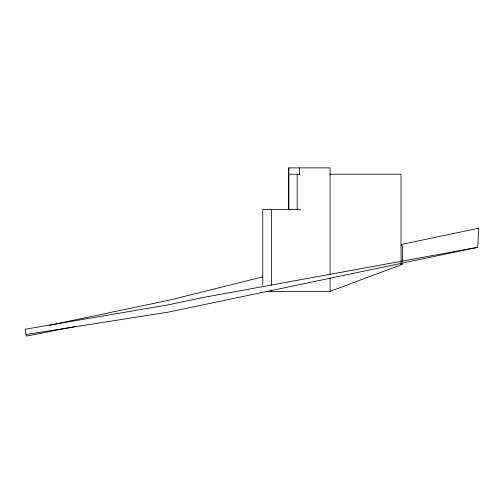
<?xml version="1.0" encoding="UTF-8"?>
<svg xmlns="http://www.w3.org/2000/svg" width="504" height="504" viewBox="0 0 504 504"><rect width="100%" height="100%" fill="white"/><g stroke="black" fill="none" stroke-linecap="round" stroke-linejoin="round"><path stroke-width="0.76" d="M477.71 247.325L202.753 297.581L167.731 304.933L25.2 329.238L25.811 334.549L168.342 312.115L477.71 247.325L478.8 228.211L401.089 244.522M329.509 291.551L401.039 264.821L401.039 174.208L329.484 174.208M262.496 276.942L170.125 299.968L49.335 325.319M75.814 326.409L26.504 336.111L26.378 334.612M289.605 174.208L299.748 174.208M300.523 209.557L262.773 209.557L262.773 285.302M400.894 245.801L402.381 245.801L402.381 261.324M400.894 264.424L402.381 264.424L402.381 262.874M266.093 291.551L330.063 291.551L330.063 278.246M330.063 274.334L330.063 167.889L288.628 167.889L288.628 209.557M299.552 167.889L299.552 174.208M297.202 174.208L297.202 209.557M288.887 167.889L288.887 210.067M271.48 209.557L271.48 285.302M271.48 289.989L271.48 291.551"/></g></svg>
